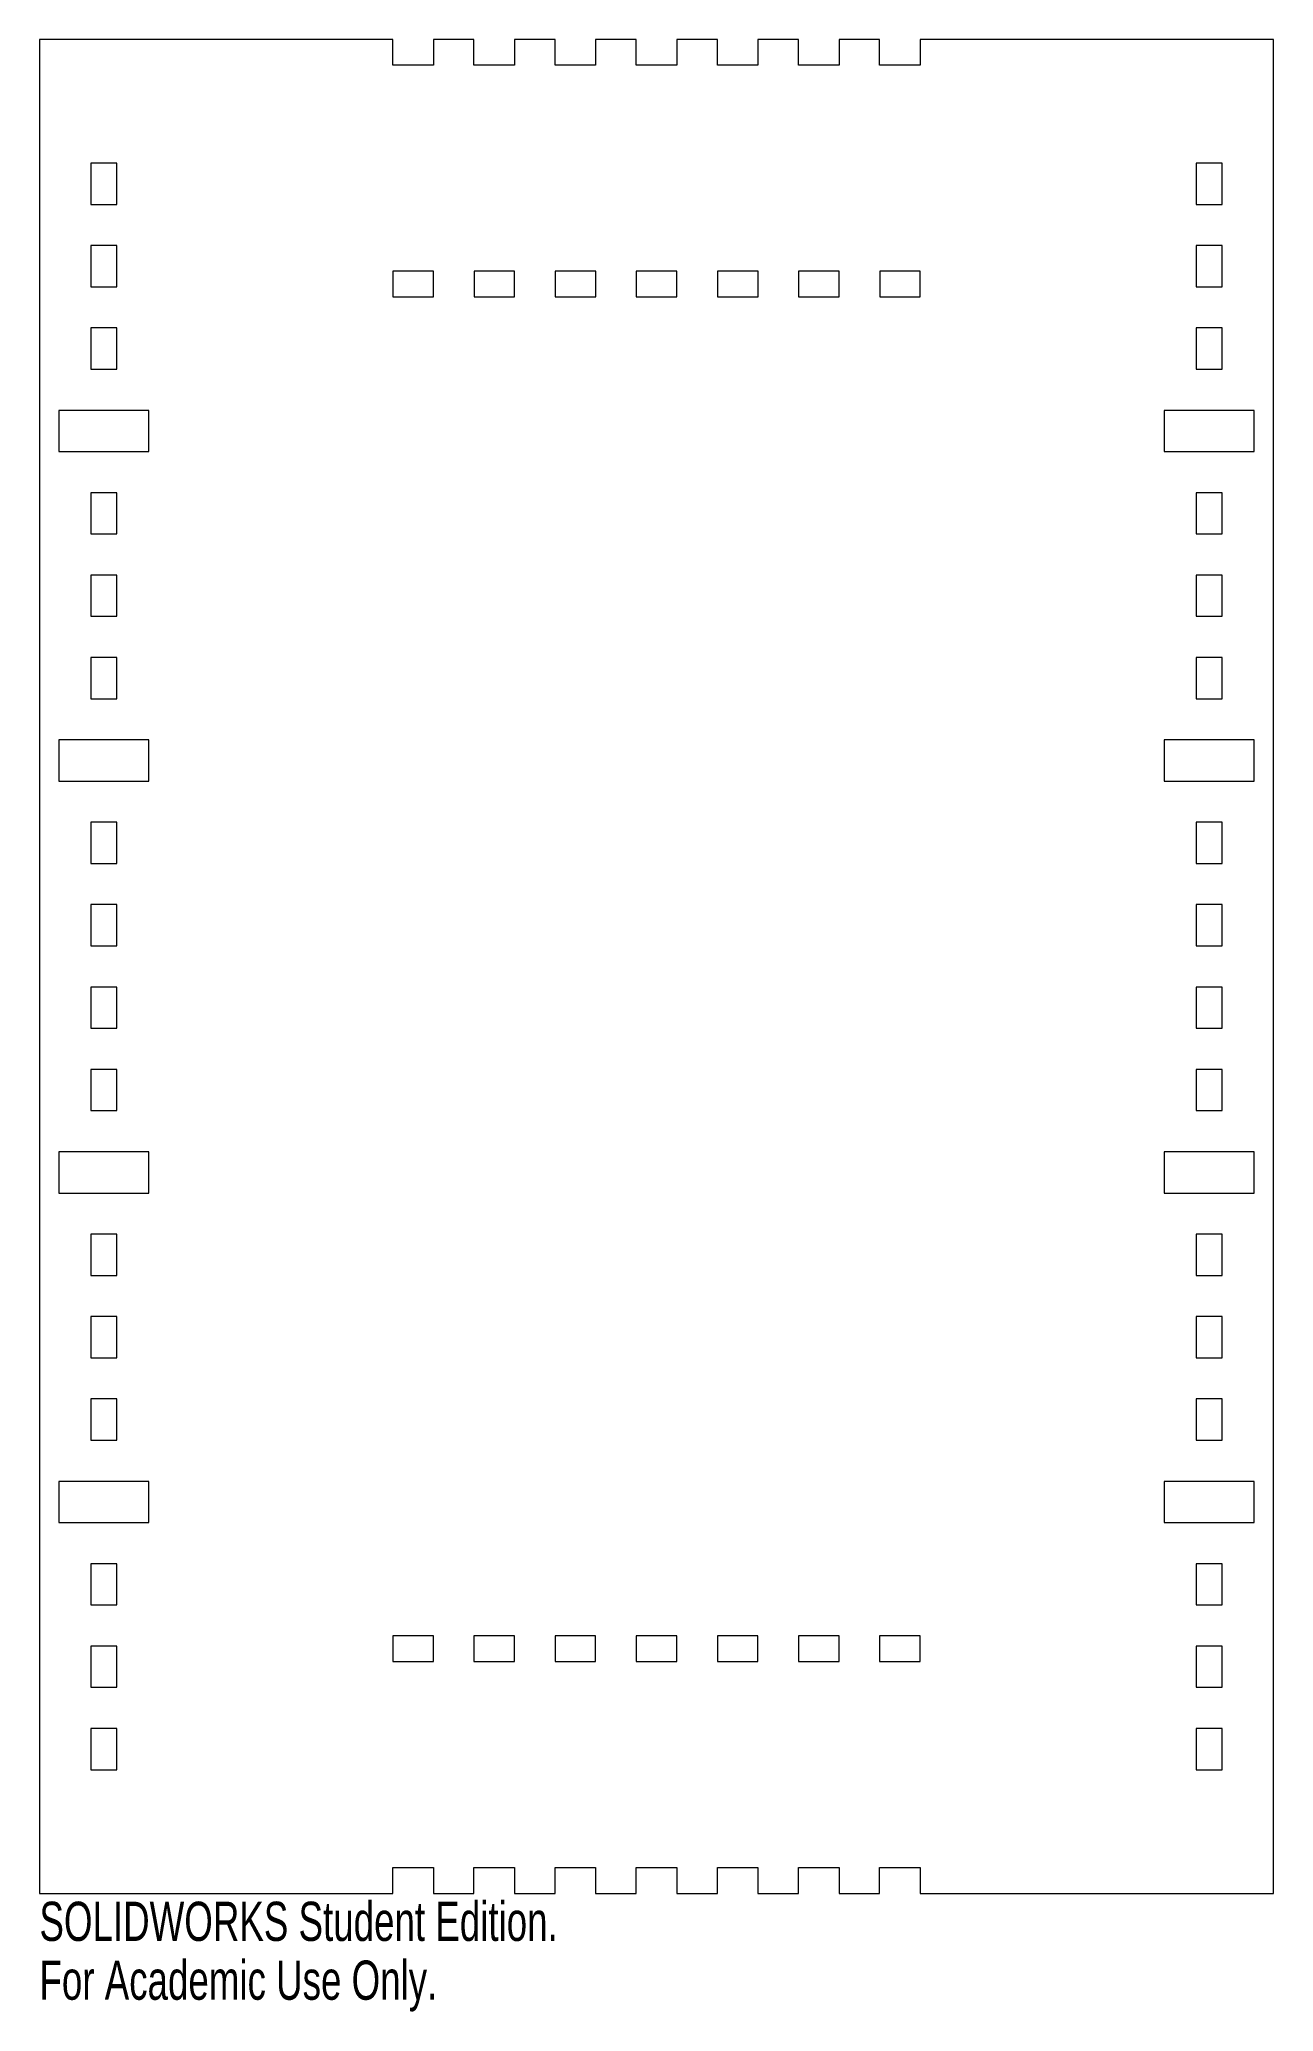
# Model space of a CAD drawing. Header units: inches. Extents: x -2.56 to 3.43, y -7.49 to 2.09.
import ezdxf

# ---------------------------------------------------------------- set-up
doc = ezdxf.new("R2010")
doc.units = ezdxf.units.IN
doc.header["$MEASUREMENT"] = 0
doc.styles.add('SLDTEXTSTYLE0', font='TXT', dxfattribs={"width": 0.7})

msp = doc.modelspace()

# ---------------------------------------------------------------- linework, layer by layer
at = {"color": 7, "linetype": 'Continuous', "lineweight": 15}
for p, q in [((-0.8419, 2.0854), (-2.5562, 2.0854)), ((-2.5562, 2.0854), (-2.5562, -6.9146)), ((-0.8419, 1.9604), (-0.8419, 2.0854)), ((-0.6451, 2.0854), (-0.6451, 1.9604)), ((-0.4482, 2.0854), (-0.6451, 2.0854)), ((-0.4482, 1.9604), (-0.4482, 2.0854)), ((-0.2514, 2.0854), (-0.2514, 1.9604)), ((-0.0545, 2.0854), (-0.2514, 2.0854)), ((-0.0545, 1.9604), (-0.0545, 2.0854)), ((0.1423, 2.0854), (0.1423, 1.9604)), ((0.3392, 2.0854), (0.1423, 2.0854)), ((0.3392, 1.9604), (0.3392, 2.0854)), ((0.536, 2.0854), (0.536, 1.9604)), ((0.7329, 2.0854), (0.536, 2.0854)), ((0.7329, 1.9604), (0.7329, 2.0854)), ((0.9297, 2.0854), (0.9297, 1.9604)), ((1.1266, 2.0854), (0.9297, 2.0854)), ((1.1266, 1.9604), (1.1266, 2.0854)), ((1.3234, 2.0854), (1.3234, 1.9604)), ((1.5203, 2.0854), (1.3234, 2.0854)), ((1.5203, 1.9604), (1.5203, 2.0854)), ((1.7171, 2.0854), (1.7171, 1.9604)), ((3.4313, 2.0854), (1.7171, 2.0854)), ((3.4313, -6.9146), (3.4313, 2.0854)), ((-0.6451, 1.9604), (-0.8419, 1.9604)), ((-0.2514, 1.9604), (-0.4482, 1.9604)), ((0.1423, 1.9604), (-0.0545, 1.9604)), ((0.536, 1.9604), (0.3392, 1.9604)), ((0.9297, 1.9604), (0.7329, 1.9604)), ((1.3234, 1.9604), (1.1266, 1.9604)), ((1.7171, 1.9604), (1.5203, 1.9604)), ((-2.1812, 1.4846), (-2.3062, 1.4846)), ((-2.3062, 1.4846), (-2.3062, 1.2846)), ((-2.1812, 1.2846), (-2.1812, 1.4846)), ((3.1813, 1.4846), (3.0563, 1.4846)), ((3.0563, 1.4846), (3.0563, 1.2846)), ((3.1813, 1.2846), (3.1813, 1.4846)), ((-2.3062, 1.2846), (-2.1812, 1.2846)), ((3.0563, 1.2846), (3.1813, 1.2846)), ((-2.1812, 1.0847), (-2.3062, 1.0847)), ((-2.3062, 1.0847), (-2.3062, 0.8847)), ((-2.1812, 0.8847), (-2.1812, 1.0847)), ((3.1813, 1.0847), (3.0563, 1.0847)), ((3.0563, 1.0847), (3.0563, 0.8847)), ((3.1813, 0.8847), (3.1813, 1.0847)), ((-0.8416, 0.9604), (-0.8416, 0.8354)), ((-0.6447, 0.9604), (-0.8416, 0.9604)), ((-0.6447, 0.8354), (-0.6447, 0.9604)), ((-0.4478, 0.9604), (-0.4478, 0.8354)), ((-0.251, 0.9604), (-0.4478, 0.9604)), ((-0.251, 0.8354), (-0.251, 0.9604)), ((-0.0541, 0.9604), (-0.0541, 0.8354)), ((0.1427, 0.9604), (-0.0541, 0.9604)), ((0.1427, 0.8354), (0.1427, 0.9604)), ((0.3396, 0.9604), (0.3396, 0.8354)), ((0.5364, 0.9604), (0.3396, 0.9604)), ((0.5364, 0.8354), (0.5364, 0.9604)), ((0.7333, 0.9604), (0.7333, 0.8354)), ((0.9301, 0.9604), (0.7333, 0.9604)), ((0.9301, 0.8354), (0.9301, 0.9604)), ((1.127, 0.9604), (1.127, 0.8354)), ((1.3238, 0.9604), (1.127, 0.9604)), ((1.3238, 0.8354), (1.3238, 0.9604)), ((1.5207, 0.9604), (1.5207, 0.8354)), ((1.7175, 0.9604), (1.5207, 0.9604)), ((1.7175, 0.8354), (1.7175, 0.9604)), ((-2.3062, 0.8847), (-2.1812, 0.8847)), ((3.0563, 0.8847), (3.1813, 0.8847)), ((-0.8416, 0.8354), (-0.6447, 0.8354)), ((-0.4478, 0.8354), (-0.251, 0.8354)), ((-0.0541, 0.8354), (0.1427, 0.8354)), ((0.3396, 0.8354), (0.5364, 0.8354)), ((0.7333, 0.8354), (0.9301, 0.8354)), ((1.127, 0.8354), (1.3238, 0.8354)), ((1.5207, 0.8354), (1.7175, 0.8354)), ((-2.1812, 0.6847), (-2.3062, 0.6847)), ((-2.3062, 0.6847), (-2.3062, 0.4847)), ((-2.1812, 0.4847), (-2.1812, 0.6847)), ((3.1813, 0.6847), (3.0563, 0.6847)), ((3.0563, 0.6847), (3.0563, 0.4847)), ((3.1813, 0.4847), (3.1813, 0.6847)), ((-2.3062, 0.4847), (-2.1812, 0.4847)), ((3.0563, 0.4847), (3.1813, 0.4847)), ((-2.4624, 0.2848), (-2.4624, 0.0848)), ((-2.0249, 0.2848), (-2.4624, 0.2848)), ((-2.0249, 0.0848), (-2.0249, 0.2848)), ((2.9001, 0.2848), (2.9001, 0.0848)), ((3.3376, 0.2848), (2.9001, 0.2848)), ((3.3376, 0.0848), (3.3376, 0.2848)), ((-2.4624, 0.0848), (-2.0249, 0.0848)), ((2.9001, 0.0848), (3.3376, 0.0848)), ((-2.1812, -0.1151), (-2.3062, -0.1151)), ((-2.3062, -0.1151), (-2.3062, -0.3151)), ((-2.1812, -0.3151), (-2.1812, -0.1151)), ((3.1813, -0.1151), (3.0563, -0.1151)), ((3.0563, -0.1151), (3.0563, -0.3151)), ((3.1813, -0.3151), (3.1813, -0.1151)), ((-2.3062, -0.3151), (-2.1812, -0.3151)), ((3.0563, -0.3151), (3.1813, -0.3151)), ((-2.1812, -0.515), (-2.3062, -0.515)), ((-2.3062, -0.515), (-2.3062, -0.715)), ((-2.1812, -0.715), (-2.1812, -0.515)), ((3.1813, -0.515), (3.0563, -0.515)), ((3.0563, -0.515), (3.0563, -0.715)), ((3.1813, -0.715), (3.1813, -0.515)), ((-2.3062, -0.715), (-2.1812, -0.715)), ((3.0563, -0.715), (3.1813, -0.715)), ((-2.1812, -0.9149), (-2.3062, -0.9149)), ((-2.3062, -0.9149), (-2.3062, -1.1149)), ((-2.1812, -1.1149), (-2.1812, -0.9149)), ((3.1813, -0.9149), (3.0563, -0.9149)), ((3.0563, -0.9149), (3.0563, -1.1149)), ((3.1813, -1.1149), (3.1813, -0.9149)), ((-2.3062, -1.1149), (-2.1812, -1.1149)), ((3.0563, -1.1149), (3.1813, -1.1149)), ((-2.4624, -1.3148), (-2.4624, -1.5148)), ((-2.0249, -1.3148), (-2.4624, -1.3148)), ((-2.0249, -1.5148), (-2.0249, -1.3148)), ((2.9001, -1.3148), (2.9001, -1.5148)), ((3.3376, -1.3148), (2.9001, -1.3148)), ((3.3376, -1.5148), (3.3376, -1.3148)), ((-2.4624, -1.5148), (-2.0249, -1.5148)), ((2.9001, -1.5148), (3.3376, -1.5148)), ((-2.1812, -1.7147), (-2.3062, -1.7147)), ((-2.3062, -1.7147), (-2.3062, -1.9147)), ((-2.1812, -1.9147), (-2.1812, -1.7147)), ((3.1813, -1.7147), (3.0563, -1.7147)), ((3.0563, -1.7147), (3.0563, -1.9147)), ((3.1813, -1.9147), (3.1813, -1.7147)), ((-2.3062, -1.9147), (-2.1812, -1.9147)), ((3.0563, -1.9147), (3.1813, -1.9147)), ((-2.1812, -2.1146), (-2.3062, -2.1146)), ((-2.3062, -2.1146), (-2.3062, -2.3146)), ((-2.1812, -2.3146), (-2.1812, -2.1146)), ((3.1813, -2.1146), (3.0563, -2.1146)), ((3.0563, -2.1146), (3.0563, -2.3146)), ((3.1813, -2.3146), (3.1813, -2.1146)), ((-2.3062, -2.3146), (-2.1812, -2.3146)), ((3.0563, -2.3146), (3.1813, -2.3146)), ((-2.1812, -2.5145), (-2.3062, -2.5145)), ((-2.3062, -2.5145), (-2.3062, -2.7145)), ((-2.1812, -2.7145), (-2.1812, -2.5145)), ((3.1813, -2.5145), (3.0563, -2.5145)), ((3.0563, -2.5145), (3.0563, -2.7145)), ((3.1813, -2.7145), (3.1813, -2.5145)), ((-2.3062, -2.7145), (-2.1812, -2.7145)), ((3.0563, -2.7145), (3.1813, -2.7145)), ((-2.1812, -2.9145), (-2.3062, -2.9145)), ((-2.3062, -2.9145), (-2.3062, -3.1145)), ((-2.1812, -3.1145), (-2.1812, -2.9145)), ((3.1813, -2.9145), (3.0563, -2.9145)), ((3.0563, -2.9145), (3.0563, -3.1145)), ((3.1813, -3.1145), (3.1813, -2.9145)), ((-2.3062, -3.1145), (-2.1812, -3.1145)), ((3.0563, -3.1145), (3.1813, -3.1145)), ((-2.0249, -3.3144), (-2.4624, -3.3144)), ((-2.4624, -3.3144), (-2.4624, -3.5144)), ((-2.0249, -3.5144), (-2.0249, -3.3144)), ((3.3376, -3.3144), (2.9001, -3.3144)), ((2.9001, -3.3144), (2.9001, -3.5144)), ((3.3376, -3.5144), (3.3376, -3.3144)), ((-2.4624, -3.5144), (-2.0249, -3.5144)), ((2.9001, -3.5144), (3.3376, -3.5144)), ((-2.1812, -3.7143), (-2.3062, -3.7143)), ((-2.3062, -3.7143), (-2.3062, -3.9143)), ((-2.1812, -3.9143), (-2.1812, -3.7143)), ((3.1813, -3.7143), (3.0563, -3.7143)), ((3.0563, -3.7143), (3.0563, -3.9143)), ((3.1813, -3.9143), (3.1813, -3.7143)), ((-2.3062, -3.9143), (-2.1812, -3.9143)), ((3.0563, -3.9143), (3.1813, -3.9143)), ((-2.1812, -4.1142), (-2.3062, -4.1142)), ((-2.3062, -4.1142), (-2.3062, -4.3142)), ((-2.1812, -4.3142), (-2.1812, -4.1142)), ((3.1813, -4.1142), (3.0563, -4.1142)), ((3.0563, -4.1142), (3.0563, -4.3142)), ((3.1813, -4.3142), (3.1813, -4.1142)), ((-2.3062, -4.3142), (-2.1812, -4.3142)), ((3.0563, -4.3142), (3.1813, -4.3142)), ((-2.1812, -4.5141), (-2.3062, -4.5141)), ((-2.3062, -4.5141), (-2.3062, -4.7141)), ((-2.1812, -4.7141), (-2.1812, -4.5141)), ((3.1813, -4.5141), (3.0563, -4.5141)), ((3.0563, -4.5141), (3.0563, -4.7141)), ((3.1813, -4.7141), (3.1813, -4.5141)), ((-2.3062, -4.7141), (-2.1812, -4.7141)), ((3.0563, -4.7141), (3.1813, -4.7141)), ((-2.0249, -4.914), (-2.4624, -4.914)), ((-2.4624, -4.914), (-2.4624, -5.114)), ((-2.0249, -5.114), (-2.0249, -4.914)), ((3.3376, -4.914), (2.9001, -4.914)), ((2.9001, -4.914), (2.9001, -5.114)), ((3.3376, -5.114), (3.3376, -4.914)), ((-2.4624, -5.114), (-2.0249, -5.114)), ((2.9001, -5.114), (3.3376, -5.114)), ((-2.1812, -5.3139), (-2.3062, -5.3139)), ((-2.3062, -5.3139), (-2.3062, -5.5139)), ((-2.1812, -5.5139), (-2.1812, -5.3139)), ((3.1813, -5.3139), (3.0563, -5.3139)), ((3.0563, -5.3139), (3.0563, -5.5139)), ((3.1813, -5.5139), (3.1813, -5.3139)), ((-2.3062, -5.5139), (-2.1812, -5.5139)), ((3.0563, -5.5139), (3.1813, -5.5139)), ((-2.1812, -5.7138), (-2.3062, -5.7138)), ((-2.3062, -5.7138), (-2.3062, -5.9138)), ((-2.1812, -5.9138), (-2.1812, -5.7138)), ((-0.6451, -5.6637), (-0.8419, -5.6637)), ((-0.8419, -5.6637), (-0.8419, -5.7887)), ((-0.6451, -5.7887), (-0.6451, -5.6637)), ((-0.2514, -5.6637), (-0.4482, -5.6637)), ((-0.4482, -5.6637), (-0.4482, -5.7887)), ((-0.2514, -5.7887), (-0.2514, -5.6637)), ((0.1423, -5.6637), (-0.0545, -5.6637)), ((-0.0545, -5.6637), (-0.0545, -5.7887)), ((0.1423, -5.7887), (0.1423, -5.6637)), ((0.536, -5.6637), (0.3392, -5.6637)), ((0.3392, -5.6637), (0.3392, -5.7887)), ((0.536, -5.7887), (0.536, -5.6637)), ((0.9297, -5.6637), (0.7329, -5.6637)), ((0.7329, -5.6637), (0.7329, -5.7887)), ((0.9297, -5.7887), (0.9297, -5.6637)), ((1.3234, -5.6637), (1.1266, -5.6637)), ((1.1266, -5.6637), (1.1266, -5.7887)), ((1.3234, -5.7887), (1.3234, -5.6637)), ((1.7171, -5.6637), (1.5203, -5.6637)), ((1.5203, -5.6637), (1.5203, -5.7887)), ((1.7171, -5.7887), (1.7171, -5.6637)), ((3.1813, -5.7138), (3.0563, -5.7138)), ((3.0563, -5.7138), (3.0563, -5.9138)), ((3.1813, -5.9138), (3.1813, -5.7138)), ((-0.8419, -5.7887), (-0.6451, -5.7887)), ((-0.4482, -5.7887), (-0.2514, -5.7887)), ((-0.0545, -5.7887), (0.1423, -5.7887)), ((0.3392, -5.7887), (0.536, -5.7887)), ((0.7329, -5.7887), (0.9297, -5.7887)), ((1.1266, -5.7887), (1.3234, -5.7887)), ((1.5203, -5.7887), (1.7171, -5.7887)), ((-2.3062, -5.9138), (-2.1812, -5.9138)), ((3.0563, -5.9138), (3.1813, -5.9138)), ((-2.1812, -6.1137), (-2.3062, -6.1137)), ((-2.3062, -6.1137), (-2.3062, -6.3137)), ((-2.1812, -6.3137), (-2.1812, -6.1137)), ((3.1813, -6.1137), (3.0563, -6.1137)), ((3.0563, -6.1137), (3.0563, -6.3137)), ((3.1813, -6.3137), (3.1813, -6.1137)), ((-2.3062, -6.3137), (-2.1812, -6.3137)), ((3.0563, -6.3137), (3.1813, -6.3137)), ((-0.8419, -6.7887), (-0.6451, -6.7887)), ((-0.8419, -6.9146), (-0.8419, -6.7887)), ((-0.6451, -6.7887), (-0.6451, -6.9146)), ((-0.4482, -6.7887), (-0.2514, -6.7887)), ((-0.4482, -6.9146), (-0.4482, -6.7887)), ((-0.2514, -6.7887), (-0.2514, -6.9146)), ((-0.0545, -6.7887), (0.1423, -6.7887)), ((-0.0545, -6.9146), (-0.0545, -6.7887)), ((0.1423, -6.7887), (0.1423, -6.9146)), ((0.3392, -6.7887), (0.536, -6.7887)), ((0.3392, -6.9146), (0.3392, -6.7887)), ((0.536, -6.7887), (0.536, -6.9146)), ((0.7329, -6.7887), (0.9297, -6.7887)), ((0.7329, -6.9146), (0.7329, -6.7887)), ((0.9297, -6.7887), (0.9297, -6.9146)), ((1.1266, -6.7887), (1.3234, -6.7887)), ((1.1266, -6.9146), (1.1266, -6.7887)), ((1.3234, -6.7887), (1.3234, -6.9146)), ((1.5203, -6.7887), (1.7171, -6.7887)), ((1.5203, -6.9146), (1.5203, -6.7887)), ((1.7171, -6.7887), (1.7171, -6.9146)), ((-2.5562, -6.9146), (-0.8419, -6.9146)), ((-0.6451, -6.9146), (-0.4482, -6.9146)), ((-0.2514, -6.9146), (-0.0545, -6.9146)), ((0.1423, -6.9146), (0.3392, -6.9146)), ((0.536, -6.9146), (0.7329, -6.9146)), ((0.9297, -6.9146), (1.1266, -6.9146)), ((1.3234, -6.9146), (1.5203, -6.9146)), ((1.7171, -6.9146), (3.4313, -6.9146))]:
    msp.add_line(p, q, dxfattribs=at)

# ---------------------------------------------------------------- texts
at = {"color": 7, "linetype": 'Continuous', "char_height": 0.1903, "attachment_point": 1, "style": 'SLDTEXTSTYLE0'}
for s, insert in [('SOLIDWORKS Student Edition.', (-2.5562, -6.9547)), ('For Academic Use Only.', (-2.5562, -7.2402))]:
    msp.add_mtext(s, dxfattribs=dict(at, insert=insert))

doc.saveas('drawing.dxf')
